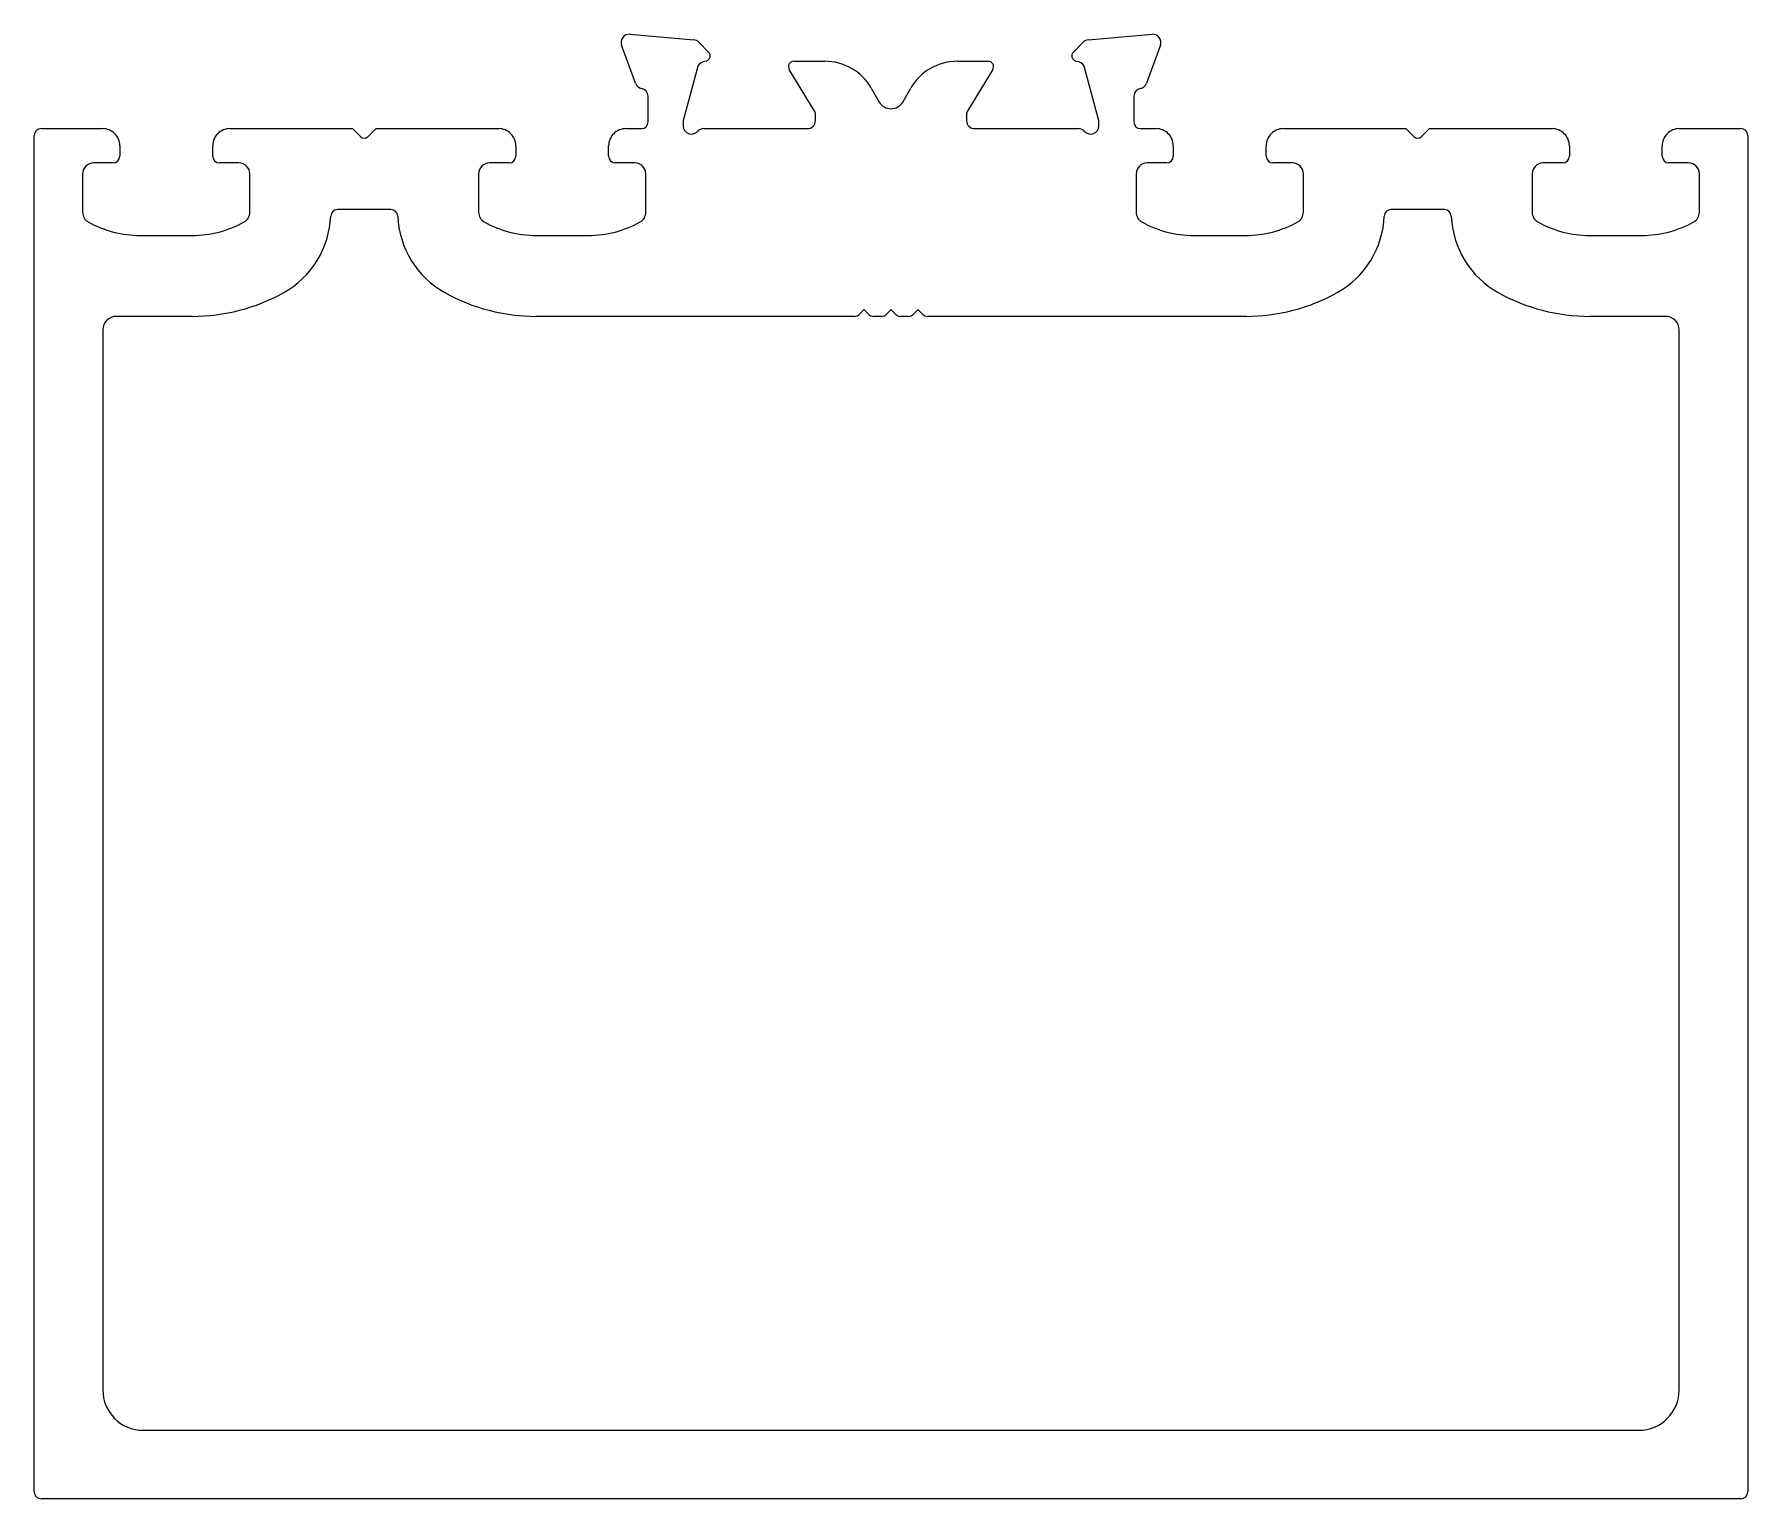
# Model space of a CAD drawing. Extents: x -31.9 to 31.6, y 1.9 to 56.2.
import ezdxf

# ---------------------------------------------------------------- set-up
doc = ezdxf.new("R2010")
doc.units = 0
doc.layers.add('1', color=7, linetype='CONTINUOUS')
doc.layers.add('EXTRUSIONS_AL', color=141, linetype='CONTINUOUS')

msp = doc.modelspace()

# ---------------------------------------------------------------- linework, layer by layer
at = {"layer": '1', "color": 7, "linetype": 'CONTINUOUS'}
for p, q in [((-18.671, 49.665), (-20.654, 49.665)), ((20.372, 49.665), (18.389, 49.665)), ((-1.146, 45.95), (-1.317, 45.778)), ((-0.964, 45.778), (-1.135, 45.95)), ((-0.146, 45.95), (-0.318, 45.778)), ((0.036, 45.778), (-0.135, 45.95)), ((0.854, 45.95), (0.682, 45.778)), ((1.036, 45.778), (0.865, 45.95)), ((-29.351, 45.205), (-29.351, 5.905)), ((-26.039, 45.705), (-28.851, 45.705)), ((-1.494, 45.705), (-13.286, 45.705)), ((-13.286, 45.705), (-13.286, 45.705)), ((-0.494, 45.705), (-0.787, 45.705)), ((0.506, 45.705), (0.213, 45.705)), ((13.004, 45.705), (1.213, 45.705)), ((28.569, 45.705), (25.757, 45.705)), ((29.069, 5.905), (29.069, 45.205)), ((-27.851, 4.405), (27.569, 4.405))]:
    msp.add_line(p, q, dxfattribs=at)
for centre, radius, start, end in [((-20.654, 49.415), 0.25, 90, 177.69952), ((-18.671, 49.415), 0.25, 2.30071, 90), ((18.389, 49.415), 0.25, 90, 177.69929), ((20.372, 49.415), 0.25, 2.30048, 90), ((-24.307, 49.562), 3.406, 299.16126, 357.69952), ((-15.017, 49.562), 3.406, 182.30071, 240.84032), ((14.736, 49.562), 3.406, 299.16002, 357.69929), ((24.026, 49.562), 3.406, 182.30048, 240.83874), ((-26.037, 52.659), 6.954, 269.98636, 299.17334), ((-13.286, 52.665), 6.96, 240.84014, 270.00011), ((13.004, 52.665), 6.96, 270, 299.16002), ((25.757, 52.665), 6.96, 240.84023, 270.00007), ((-1.494, 45.955), 0.25, 270, 315), ((-1.141, 45.944), 0.008, 45, 135), ((-0.787, 45.955), 0.25, 225, 270), ((-0.494, 45.955), 0.25, 270, 315), ((-0.141, 45.944), 0.008, 45, 135), ((0.213, 45.955), 0.25, 225, 270), ((0.506, 45.955), 0.25, 270, 315), ((0.859, 45.944), 0.008, 45, 135), ((1.213, 45.955), 0.25, 225, 270), ((-28.851, 45.205), 0.5, 90, 180), ((28.569, 45.205), 0.5, 0, 90), ((-27.851, 5.905), 1.5, 180, 270), ((27.569, 5.905), 1.5, 270, 0)]:
    msp.add_arc(centre, radius, start, end, dxfattribs=at)
at = {"layer": 'EXTRUSIONS_AL', "color": 7}
for p, q in [((-9.815, 56.164), (-7.449, 55.957)), ((7.168, 55.957), (9.533, 56.164)), ((-9.609, 54.352), (-10.123, 55.763)), ((-7.263, 55.87), (-6.899, 55.507)), ((6.618, 55.507), (6.982, 55.87)), ((9.841, 55.763), (9.328, 54.352)), ((-7.314, 54.93), (-7.831, 53.003)), ((-6.989, 55.172), (-7.102, 55.142)), ((-2.985, 53.343), (-3.911, 54.861)), ((-3.741, 55.165), (-2.602, 55.165)), ((2.321, 55.165), (3.459, 55.165)), ((3.63, 54.861), (2.703, 53.343)), ((6.821, 55.142), (6.707, 55.172)), ((7.549, 53.003), (7.033, 54.93)), ((-0.87, 54.165), (-0.574, 53.652)), ((0.292, 53.652), (0.589, 54.165)), ((-9.141, 52.915), (-9.141, 53.865)), ((8.859, 53.865), (8.859, 52.915)), ((-7.841, 52.926), (-7.841, 52.765)), ((-2.941, 52.965), (-2.941, 53.186)), ((2.659, 53.186), (2.659, 52.965)), ((7.559, 52.765), (7.559, 52.926)), ((-31.891, 2.119), (-31.891, 52.411)), ((-31.637, 52.665), (-29.356, 52.665)), ((-24.644, 52.665), (-20.1, 52.665)), ((-20.1, 52.665), (-19.806, 52.371)), ((-19.519, 52.371), (-19.225, 52.665)), ((-19.225, 52.665), (-14.68, 52.665)), ((-9.969, 52.665), (-9.391, 52.665)), ((-7.094, 52.665), (-3.241, 52.665)), ((2.959, 52.665), (6.812, 52.665)), ((9.109, 52.665), (9.687, 52.665)), ((14.399, 52.665), (18.943, 52.665)), ((18.943, 52.665), (19.237, 52.371)), ((19.524, 52.371), (19.819, 52.665)), ((19.819, 52.665), (24.363, 52.665)), ((29.074, 52.665), (31.355, 52.665)), ((31.609, 52.411), (31.609, 2.119)), ((-28.721, 52.03), (-28.721, 51.645)), ((-25.279, 51.645), (-25.279, 52.03)), ((-14.045, 52.03), (-14.045, 51.645)), ((-10.604, 51.645), (-10.604, 52.03)), ((10.322, 52.03), (10.322, 51.645)), ((13.764, 51.645), (13.764, 52.03)), ((24.998, 52.03), (24.998, 51.645)), ((28.439, 51.645), (28.439, 52.03)), ((-30.099, 50.989), (-30.099, 49.562)), ((-28.971, 51.395), (-29.693, 51.395)), ((-24.307, 51.395), (-25.029, 51.395)), ((-23.901, 49.562), (-23.901, 50.989)), ((-15.424, 50.989), (-15.424, 49.562)), ((-14.295, 51.395), (-15.017, 51.395)), ((-9.632, 51.395), (-10.354, 51.395)), ((-9.225, 49.562), (-9.225, 50.989)), ((8.944, 50.989), (8.944, 49.562)), ((10.072, 51.395), (9.35, 51.395)), ((14.736, 51.395), (14.014, 51.395)), ((15.142, 49.562), (15.142, 50.989)), ((23.619, 50.989), (23.619, 49.562)), ((24.748, 51.395), (24.026, 51.395)), ((29.411, 51.395), (28.689, 51.395)), ((29.818, 49.562), (29.818, 50.989)), ((-27.961, 48.705), (-26.039, 48.705)), ((-13.286, 48.705), (-11.363, 48.705)), ((11.082, 48.705), (13.004, 48.705)), ((25.757, 48.705), (27.68, 48.705)), ((31.355, 1.865), (-31.637, 1.865))]:
    msp.add_line(p, q, dxfattribs=at)
for centre, radius, start, end in [((-9.841, 55.865), 0.3, 85, 200), ((-7.475, 55.658), 0.3, 45, 85), ((7.194, 55.658), 0.3, 95, 135), ((9.559, 55.865), 0.3, 340, 95), ((-7.041, 55.365), 0.2, 285, 45), ((6.759, 55.365), 0.2, 135, 255), ((-7.025, 54.852), 0.3, 105, 165), ((-3.741, 54.965), 0.2, 90, 211.4), ((-2.602, 53.165), 2, 30, 90), ((2.321, 53.165), 2, 90, 150), ((3.459, 54.965), 0.2, 328.6, 90), ((6.743, 54.852), 0.3, 15, 75), ((-9.327, 54.454), 0.3, 200, 259.09572), ((-9.441, 53.865), 0.3, 360, 79.09572), ((9.159, 53.865), 0.3, 100.90428, 180), ((9.046, 54.454), 0.3, 280.90428, 340), ((-3.241, 53.186), 0.3, 0, 31.4), ((-0.141, 53.902), 0.5, 210, 330), ((2.959, 53.186), 0.3, 148.6, 180), ((-9.391, 52.915), 0.25, 270, 0), ((-7.541, 52.926), 0.3, 165, 180), ((-7.541, 52.765), 0.3, 180, 318.18969), ((-3.241, 52.965), 0.3, 270, 0), ((2.959, 52.965), 0.3, 180, 270), ((7.259, 52.765), 0.3, 221.81031, 360), ((7.259, 52.926), 0.3, 360, 15), ((9.109, 52.915), 0.25, 180, 270), ((-31.637, 52.411), 0.254, 90, 180), ((-29.356, 52.03), 0.635, 359.99996, 90.00004), ((-24.644, 52.03), 0.635, 89.99996, 180.00004), ((-19.662, 52.515), 0.203, 225, 315), ((-14.68, 52.03), 0.635, 359.99994, 90.00002), ((-9.969, 52.03), 0.635, 89.99996, 180.00004), ((-7.094, 52.365), 0.3, 90, 138.18969), ((6.812, 52.365), 0.3, 41.81031, 90), ((9.687, 52.03), 0.635, 359.99996, 90.00004), ((14.399, 52.03), 0.635, 89.99996, 180.00004), ((19.381, 52.515), 0.203, 225, 315), ((24.363, 52.03), 0.635, 359.99996, 90.00004), ((29.074, 52.03), 0.635, 89.99996, 180.00004), ((31.355, 52.411), 0.254, 360, 90), ((-28.971, 51.645), 0.25, 270, 360), ((-25.029, 51.645), 0.25, 180, 270), ((-14.295, 51.645), 0.25, 270, 360), ((-10.354, 51.645), 0.25, 180, 270), ((10.072, 51.645), 0.25, 270, 0), ((14.014, 51.645), 0.25, 180, 270), ((24.748, 51.645), 0.25, 270, 0), ((28.689, 51.645), 0.25, 180, 270), ((-29.693, 50.989), 0.406, 89.99996, 180.00004), ((-24.307, 50.989), 0.406, 360, 90), ((-15.017, 50.989), 0.406, 89.99996, 180.00004), ((-9.632, 50.989), 0.406, 360, 90), ((9.35, 50.989), 0.406, 90, 180), ((14.736, 50.989), 0.406, 359.99996, 90.00004), ((24.026, 50.989), 0.406, 90, 180), ((29.411, 50.989), 0.406, 0, 90), ((-29.693, 49.562), 0.406, 180.00041, 240.84032), ((-24.307, 49.562), 0.406, 299.16126, 0.0016), ((-15.017, 49.562), 0.406, 180.00041, 240.84032), ((-9.632, 49.562), 0.406, 299.16126, 0.0016), ((9.35, 49.562), 0.406, 179.9984, 240.83874), ((14.736, 49.562), 0.406, 299.15968, 359.99959), ((24.026, 49.562), 0.406, 179.9984, 240.83874), ((29.411, 49.562), 0.406, 299.15968, 359.99959), ((-27.961, 52.665), 3.96, 240.84001, 270.00011), ((-26.039, 52.665), 3.96, 269.99959, 299.15924), ((-13.286, 52.665), 3.96, 240.84001, 270.00011), ((-11.363, 52.665), 3.96, 269.99959, 299.15924), ((11.082, 52.665), 3.96, 240.84076, 270.00041), ((13.004, 52.665), 3.96, 269.99989, 299.15999), ((25.757, 52.665), 3.96, 240.84076, 270.00041), ((27.68, 52.665), 3.96, 269.99989, 299.15999), ((-31.637, 2.119), 0.254, 180, 270), ((31.355, 2.119), 0.254, 270, 0)]:
    msp.add_arc(centre, radius, start, end, dxfattribs=at)

doc.saveas('drawing.dxf')
